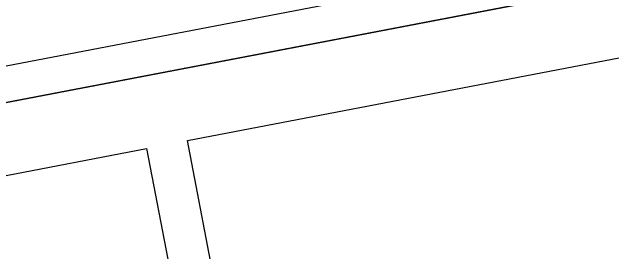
# Model space of a CAD drawing. Header units: metres. Extents: x 2681481 to 2682537, y 1228589 to 1229401.
# Drawn here: x 2681852.6077 to 2681852.7672, y 1228894.0609 to 1228894.1249 of the extents above; entities that cross this region are included whole.
import ezdxf

# ---------------------------------------------------------------- set-up
doc = ezdxf.new("R2010")
doc.units = ezdxf.units.M
doc.linetypes.add('AUSGEZOGEN', pattern=[0])
doc.layers.add('Standard', color=7, linetype='AUSGEZOGEN', lineweight=25)

msp = doc.modelspace()

# ---------------------------------------------------------------- linework, layer by layer
at = {"layer": 'Standard', "color": 252, "linetype": 'AUSGEZOGEN', "lineweight": 25, "transparency": 33554687}
for p, q in [((2681852.75039, 1228894.13815), (2681852.48521, 1228894.08734)), ((2681852.49796, 1228894.08011), (2681852.7926, 1228894.13656)), ((2681852.76691, 1228894.13164), (2681852.47226, 1228894.07519)), ((2681852.65426, 1228894.09071), (2681852.79618, 1228894.1179)), ((2681852.70356, 1228893.83339), (2681852.65426, 1228894.09071)), ((2681852.50154, 1228894.06145), (2681852.64346, 1228894.08864)), ((2681852.64346, 1228894.08864), (2681852.69276, 1228893.83132))]:
    msp.add_line(p, q, dxfattribs=at)

doc.saveas('drawing.dxf')
